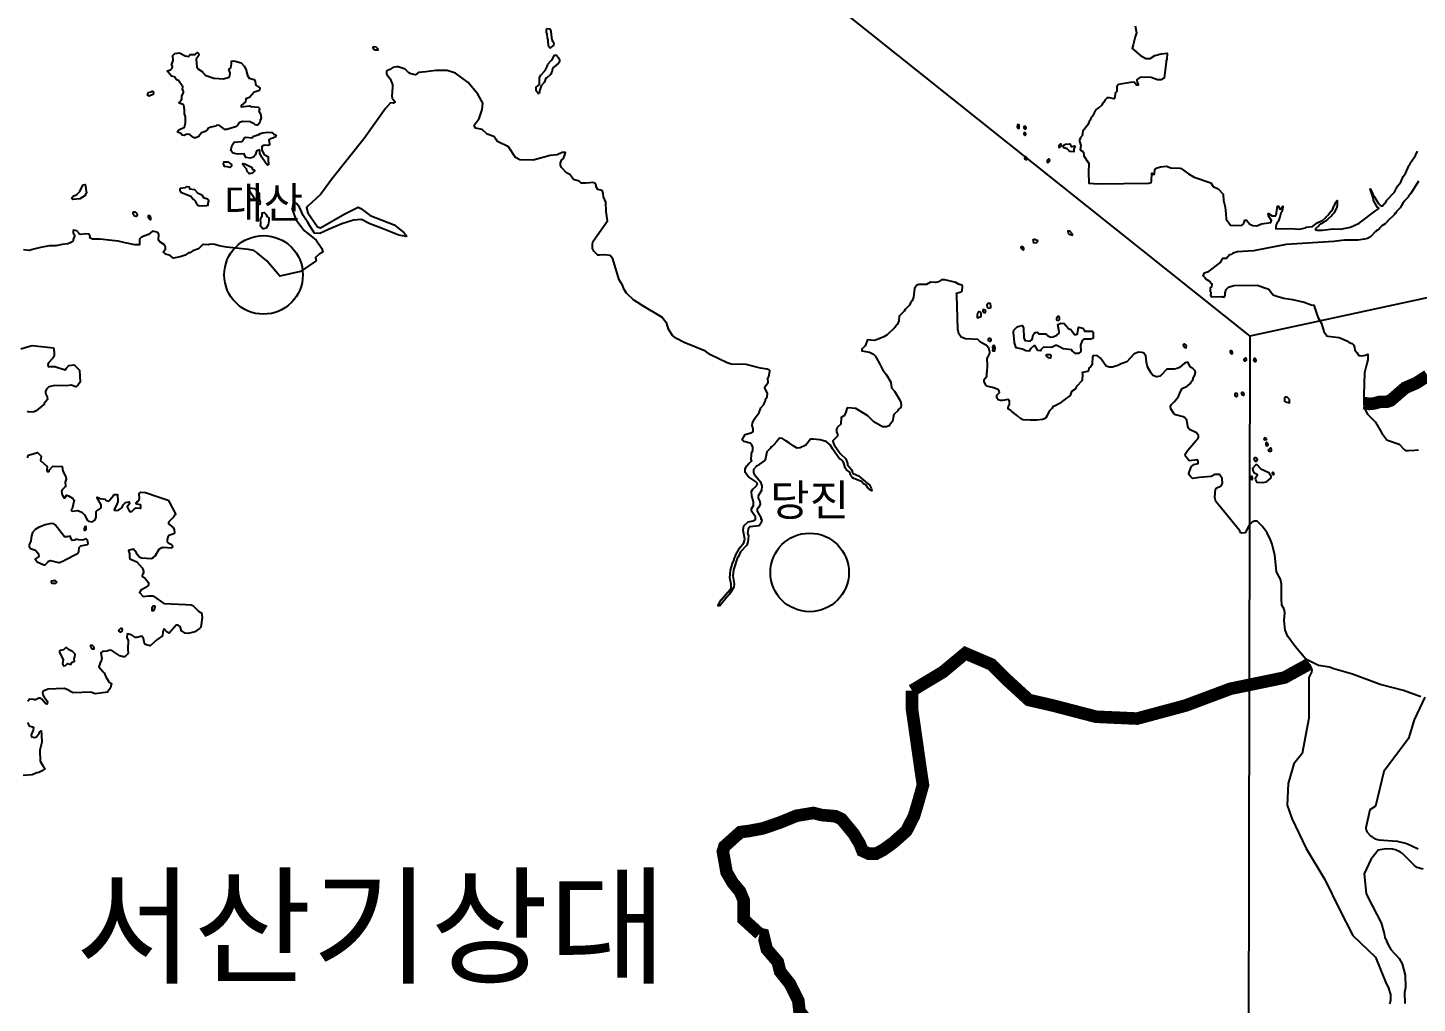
# Model space of a CAD drawing. Header units: millimetres. Extents: x -19392 to 580976, y -49129 to 736091.
# Drawn here: x 143650 to 187837, y 365813 to 396857 of the extents above; entities that cross this region are included whole.
import ezdxf
from ezdxf.enums import TextEntityAlignment as Align

# ---------------------------------------------------------------- set-up
doc = ezdxf.new("R2010")
doc.units = ezdxf.units.MM
for name, color, linetype in [('2121', 7, 'Continuous'), ('2122', 7, 'Continuous'), ('2411', 7, 'Continuous'), ('AWS', 4, 'Continuous'), ('AWS명', 2, 'Continuous'), ('MAIN-RIVER', 5, 'Continuous'), ('관측소명', 3, 'Continuous'), ('티센', 6, 'Continuous')]:
    doc.layers.add(name, color=color, linetype=linetype)
doc.styles.get("Standard").update_dxf_attribs({"font": ''})
doc.styles.get('Standard').set_extended_font_data('Gulim')

msp = doc.modelspace()

# ---------------------------------------------------------------- linework, layer by layer
at = {"layer": '2121', "color": 7}
for points in [[(178871, 396918), (178905, 396698), (178871, 396565), (178807, 396310), (178772, 396194), (179038, 395974), (179206, 395876), (179345, 395876), (179496, 395974), (179698, 396026), (179884, 396048), (179879, 395858), (179852, 395807), (179858, 395770), (179794, 395252), (179693, 395198), (179580, 395200), (179375, 395275), (179076, 395283), (178989, 395259), (178925, 395198), (178926, 395123), (178958, 395053), (178959, 395025), (178910, 395026), (178897, 395036), (178830, 395124), (178717, 395120), (178341, 395051), (178284, 394990), (178288, 394858), (178282, 394827), (178230, 394766), (178216, 394647), (178222, 394622), (178197, 394598), (178047, 394623), (177973, 394626), (177902, 394551), (177876, 394501), (177844, 394470), (177844, 394470), (177812, 394397), (177700, 394301), (177675, 394296), (177610, 394238), (177506, 394040), (177469, 394003), (177435, 393916), (177405, 393875), (177358, 393768), (177199, 393570), (177184, 393421), (177127, 393366), (177127, 393347), (177094, 393291), (177094, 393253), (177142, 393112), (177121, 392977), (177208, 392918), (177224, 392893), (177236, 392783), (177371, 392565), (177402, 392552), (177389, 392549), (177384, 392250), (177397, 391906), (177694, 391894), (179302, 391909), (179372, 391930), (179391, 391973), (179398, 392229), (179438, 392198), (179438, 392198), (179469, 392191), (179482, 392203), (179491, 392347), (179566, 392395), (179674, 392431), (179860, 392447), (180004, 392394), (180284, 392393), (180325, 392383), (180562, 392211), (180742, 392102), (181270, 391918), (181349, 391804), (181510, 391733), (181670, 391556), (181670, 391556), (181678, 391361), (181730, 391147), (181753, 390932), (181765, 390765), (181898, 390575), (182248, 390563), (182285, 390584), (182317, 390617), (182332, 390660), (182356, 390733), (182407, 390732), (182517, 390611), (182610, 390560), (182735, 390558), (182886, 390618), (183186, 390662), (183200, 390728), (183102, 390871), (183097, 390921), (183111, 390945), (183225, 390876), (183333, 390867), (183346, 390898), (183395, 391178), (183426, 391174), (183462, 391093), (183487, 391089), (183567, 391175), (183550, 391067), (183502, 390952), (183472, 390829), (183419, 390696), (183385, 390659), (183349, 390583), (183339, 390518), (183339, 390518), (183338, 390463), (183808, 390472), (184095, 390448), (184289, 390492), (184309, 390507), (184508, 390529), (184654, 390651), (184830, 390730), (184934, 390814), (184934, 390827), (185026, 390915), (185027, 390939), (185154, 391088), (185189, 391180), (185208, 391199), (185251, 391303), (185295, 391356), (185294, 391221), (185276, 391151), (185197, 390962), (185119, 390888), (185112, 390869), (184987, 390758), (184779, 390615), (184766, 390615), (184711, 390561), (184711, 390549), (184607, 390453), (184607, 390428), (184644, 390417), (184825, 390411), (184825, 390411), (185163, 390456), (185401, 390452), (185714, 390516), (185991, 390636), (186509, 391034), (186610, 391098), (186611, 391111), (186577, 391142), (186446, 391360), (186433, 391441), (186339, 391727), (186418, 391595), (186422, 391566), (186485, 391469), (186496, 391436), (186607, 391264), (186656, 391213), (186723, 391174), (186864, 391334), (186865, 391360), (187113, 391624), (187215, 391816), (187311, 391946), (187395, 392126), (187466, 392216), (187575, 392460), (187576, 392485), (187608, 392528), (187621, 392565), (187647, 392592), (187781, 392794), (187781, 392794), (187845, 392931)], [(187954, 375567), (187404, 375762), (186659, 375957), (185782, 376288), (185183, 376458), (185052, 376512), (184701, 376561), (184297, 376765), (183956, 377164), (183722, 377481), (183635, 377685), (183601, 377992), (183625, 378236), (183605, 378353), (183532, 378484), (183523, 378674), (183518, 378918), (183526, 379154), (183491, 379313), (183379, 379495), (183364, 379556), (183305, 380070), (183223, 380425), (183169, 380561), (183060, 380781), (182901, 380991), (182750, 381159), (182654, 381156), (182592, 381125), (182492, 381025), (182379, 380800), (182361, 380781), (182260, 380775), (182209, 380796), (182209, 380796), (182209, 380796), (182192, 380850), (181435, 381781), (181398, 381906), (181426, 382170), (181448, 382208), (181604, 382280), (181642, 382356), (181630, 382512), (181548, 382637), (181398, 382637), (181279, 382571), (180910, 382544), (180761, 382524), (180693, 382512), (180640, 382570), (180576, 382645), (180576, 382645), (180575, 382671), (180648, 382880), (180736, 382953), (180873, 382986), (180873, 383055), (180849, 383105), (180580, 383073), (180467, 383224), (180461, 383282), (180539, 383412), (180792, 383711), (180861, 383780), (180881, 383828), (180885, 383880), (180817, 383967), (180598, 384073), (180561, 384114), (180539, 384164), (180511, 384364), (180441, 384454), (180398, 384476), (180148, 384542), (180092, 384585), (179998, 384725), (179987, 384801), (180011, 384854), (180118, 384966), (180245, 385127), (180313, 385283), (180361, 385373), (180522, 385447), (180635, 385548), (180642, 385582), (180684, 385616), (180704, 385652), (180722, 385722), (180767, 385798), (180782, 385902), (180779, 385935), (180703, 386016), (180623, 386057), (180541, 386210), (180441, 386185), (180277, 386046), (180204, 386016), (180110, 385991), (179898, 385991), (179860, 385978), (179704, 385810), (179667, 385772), (179548, 385753), (179429, 385791), (179372, 385866), (179262, 386066), (179223, 386216), (179204, 386415), (179135, 386509), (179083, 386522), (178973, 386528), (178867, 386490), (178867, 386490), (178829, 386465), (178598, 386222), (178417, 386161), (178313, 386109), (178143, 386053), (178036, 386053), (177942, 386084), (177767, 386337), (177717, 386378), (177705, 386390), (177668, 386415), (177529, 386431), (177515, 386376), (177499, 386159), (177479, 386110), (177458, 386080), (177392, 386028), (177386, 385947), (177361, 385922), (177180, 385891), (177187, 385840), (177180, 385634), (177003, 385441), (177003, 385441), (176954, 385356), (176846, 385279), (176802, 385159), (176598, 385006), (176466, 384898), (176328, 384828), (176261, 384802), (176231, 384747), (176137, 384659), (176061, 384500), (176025, 384447), (176000, 384422), (175921, 384391), (175921, 384391), (175742, 384372), (175527, 384372), (175298, 384379), (175220, 384419), (175123, 384510), (174949, 384641), (174949, 384641), (174909, 384672), (174909, 384672), (174841, 384723), (174831, 384746), (174837, 384821), (174875, 384871), (174875, 384977), (174825, 385031), (174651, 384990), (174581, 384990), (174507, 385021), (174463, 385077), (174463, 385165), (174550, 385253), (174544, 385293), (174500, 385340), (174369, 385396), (174150, 385452), (174150, 385452), (174119, 385487), (174063, 385596), (174063, 385659), (174150, 385770), (174150, 385871), (174163, 385895), (174176, 386108), (174156, 386352), (174203, 386419), (174244, 386502), (174250, 386532), (174212, 386664), (174141, 386747), (173949, 386851), (173862, 386939), (173469, 386952), (173337, 387014), (173256, 387114), (173230, 387262), (173194, 388357), (173181, 388410), (173331, 388457), (173369, 388488), (173381, 388638), (173351, 388668), (173249, 388694), (173169, 388748), (172819, 388831), (172706, 388831), (172617, 388775), (172525, 388751), (172525, 388751), (172363, 388756), (172226, 388690), (172188, 388681), (171988, 388681), (171919, 388660), (171850, 388563), (171819, 388288), (171775, 388169), (171727, 388108), (171688, 388026), (171551, 387888), (171526, 387837), (171363, 387681), (171346, 387530), (171314, 387426), (171233, 387344), (171226, 387313), (170976, 387088), (170869, 387025), (170639, 386926), (170570, 386907), (170352, 386923), (170283, 386732), (170177, 386626), (170170, 386594), (170177, 386575), (170415, 386532), (170545, 386469), (170598, 386413), (170741, 386176), (170831, 385977), (170912, 385869), (170960, 385811), (170960, 385811), (171095, 385577), (171114, 385395), (171214, 385289), (171377, 385030), (171414, 384926), (171426, 384861), (171414, 384777), (171333, 384708), (171327, 384677), (171195, 384552), (171146, 384326), (171077, 384238), (171058, 384218), (171046, 384191), (171014, 384176), (170954, 384152), (170835, 384159), (170555, 384318), (170363, 384504), (169984, 384743), (169738, 384763), (169698, 384743), (169665, 384624), (169615, 384504), (169521, 384458), (169509, 384239), (169397, 384151), (169372, 384078), (169365, 383996), (169403, 383926), (169397, 383857), (169253, 383714), (169263, 383655), (169290, 383589), (169484, 383311), (169665, 383133), (169716, 382995), (169722, 382952), (169773, 382879), (169846, 382802), (169878, 382702), (169900, 382672), (170072, 382602), (170343, 382359), (170415, 382312), (170469, 382204), (170489, 382116), (170489, 382116), (170446, 382139), (170369, 382216), (170309, 382302), (170227, 382346), (170165, 382415), (169916, 382508), (169872, 382540), (169815, 382615), (169797, 382718), (169691, 382792), (169647, 382855), (169604, 382999), (169578, 383049), (169535, 383099), (169465, 383139), (169238, 383455), (169238, 383455), (169167, 383588), (169040, 383687), (168841, 383746), (168622, 383763), (168622, 383763), (168547, 383761), (168437, 383630), (168391, 383577), (168216, 383489), (168122, 383482), (168012, 383539), (167871, 383633), (167758, 383714), (167652, 383786), (167559, 383800), (167458, 383674), (167376, 383581), (167376, 383581), (167354, 383560), (167341, 383548), (167317, 383524), (167285, 383514), (167273, 383476), (167154, 383358), (167104, 383101), (166847, 382918), (166822, 382910), (166729, 382802), (166729, 382701), (166754, 382654), (166948, 382402), (166998, 382277), (166979, 382126), (166879, 381964), (166879, 381889), (166929, 381783), (166942, 381690), (166892, 381589), (166842, 381540), (166842, 381476), (166973, 381255), (166967, 381223), (166996, 381194), (166973, 381102), (166954, 381065), (166917, 381027), (166889, 381010), (166624, 380970), (166598, 380962), (166555, 380903), (166542, 380777), (166567, 380683), (166553, 380480), (166540, 380468), (166517, 380396), (166312, 380180), (166243, 380014), (166218, 379996), (166093, 379603), (166068, 379415), (166118, 379159), (166106, 379059), (165962, 378828), (165830, 378671), (165790, 378618), (165656, 378465), (165609, 378465), (165609, 378465), (165609, 378465), (165608, 378485), (165701, 378655), (165701, 378655), (165974, 378965), (166018, 379037), (166024, 379149), (165981, 379346), (165999, 379590), (166060, 379804), (166102, 379907), (166121, 379980), (166155, 380046), (166155, 380065), (166286, 380296), (166418, 380465), (166440, 380535), (166455, 380586), (166405, 380864), (166417, 381002), (166555, 381130), (166723, 381167), (166792, 381209), (166798, 381230), (166792, 381290), (166667, 381470), (166667, 381551), (166729, 381652), (166729, 381777), (166679, 381945), (166667, 382095), (166673, 382120), (166710, 382173), (166830, 382280), (166854, 382342), (166854, 382342), (166846, 382365), (166794, 382415), (166567, 382570), (166467, 382701), (166467, 382807), (166504, 382901), (166585, 382995), (166673, 383073), (166660, 383089), (166666, 383307), (166704, 383401), (166704, 383514), (166685, 383564), (166627, 383638), (166422, 383694), (166366, 383738), (166460, 383916), (166648, 383963), (166717, 384013), (166723, 384091), (166685, 384201), (166695, 384286), (166766, 384397), (166766, 384416), (166910, 384613), (166967, 384757), (167053, 384869), (167116, 384994), (167116, 385032), (167166, 385107), (167179, 385219), (167179, 385219), (167085, 385400), (167086, 385428), (167191, 385569), (167185, 385700), (167222, 385762), (167253, 385925), (167215, 385975), (167168, 385991), (166953, 386025), (166492, 386143), (166022, 386155), (165897, 386193), (165367, 386443), (165198, 386562), (164522, 386842), (164285, 386967), (164154, 387059), (164023, 387268), (163973, 387442), (163816, 387643), (163161, 388039), (163142, 388051), (162942, 388172), (162898, 388204), (162723, 388382), (162691, 388413), (162617, 388523), (162565, 388664), (162455, 388835), (162273, 389426), (162255, 389500), (162176, 389608), (161991, 389633), (161827, 389615), (161783, 389624), (161649, 389745), (161605, 389834), (161614, 389981), (161630, 390067), (162090, 390709), (162048, 391010), (162034, 391304), (161956, 391479), (161948, 391585), (161932, 391654), (161914, 391674), (161778, 391713), (161730, 391795), (161730, 391842), (161718, 391867), (161681, 391912), (161651, 391931), (161393, 391907), (161269, 391909), (161250, 391915), (161183, 391979), (161183, 391979), (161002, 392023), (160968, 392070), (160956, 392107), (160892, 392190), (160787, 392241), (160628, 392406), (160591, 392476), (160591, 392557), (160609, 392607), (160619, 392638), (160682, 392699), (160734, 392815), (160747, 392892), (160641, 392887), (160490, 392815), (160264, 392787), (159763, 392651), (159713, 392646), (159295, 392659), (159164, 392723), (158939, 393064), (158590, 393234), (158545, 393311), (158533, 393311), (158500, 393378), (158476, 393397), (158259, 393475), (158105, 393621), (157892, 393666), (157849, 393762), (158009, 393971), (158096, 394255), (158125, 394452), (157962, 394747), (157650, 395112), (157250, 395413), (156984, 395494), (156625, 395494), (156307, 395459), (156075, 395430), (155977, 395361), (155835, 395394), (155835, 395394), (155766, 395427), (155656, 395541), (155426, 395613), (155376, 395614), (155257, 395594), (155168, 395524), (155073, 395491), (155061, 395476), (155060, 395394), (155065, 395370), (155176, 395233), (155244, 395051), (155253, 394967), (155230, 394679), (155234, 394617), (155269, 394570), (155269, 394570), (155334, 394504), (155282, 394452), (155184, 394469), (155022, 394290), (154345, 393329), (153314, 392026), (153054, 391679), (152955, 391546), (152556, 391181), (152510, 391129), (152556, 390967), (152869, 390521), (152955, 390487), (153731, 390932), (154159, 391147), (154240, 391100), (154541, 390886), (155300, 390585), (155612, 390336), (155699, 390238), (155682, 390209), (155450, 390255), (154871, 390487), (154524, 390620), (154258, 390753), (154009, 390736), (153633, 390620), (153216, 390440), (152938, 390307), (152770, 390325), (152654, 390504), (152556, 390655), (152405, 390886), (152290, 391147), (152191, 391262), (152093, 391280), (152058, 391083), (152174, 390753), (152440, 390406), (152822, 390093), (153002, 389827), (153036, 389711), (152921, 389647), (152805, 389543), (152819, 389439), (152322, 389099), (151664, 388954), (151256, 389441), (150963, 389674), (150943, 389681), (150900, 389726), (150834, 389764), (150672, 389805), (149974, 389873), (149736, 389916), (149599, 389956), (149488, 389968), (149414, 389960), (149414, 389960), (149382, 389947), (149239, 389962), (149220, 389956), (149080, 389822), (148898, 389762), (148803, 389697), (148766, 389689), (148651, 389624), (148495, 389562), (148282, 389527), (148250, 389550), (148177, 389605), (148035, 389654), (147972, 389705), (147966, 389739), (148025, 389807), (148032, 389888), (147995, 389951), (147847, 390048), (147810, 390092), (147804, 390111), (147815, 390273), (147795, 390330), (147769, 390349), (147621, 390382), (147488, 390279), (147336, 390223), (147252, 390180), (147205, 390126), (147205, 389952), (147121, 389947), (147051, 389947), (146751, 390012), (146527, 390065), (146233, 390094), (145957, 390130), (145710, 390130), (145619, 390174), (145619, 390174), (145632, 390220), (145602, 390290), (145484, 390298), (145346, 390275), (145290, 390292), (145290, 390304), (145209, 390390), (145119, 390412), (145098, 390403), (145097, 390329), (145133, 390266), (145139, 390222), (145094, 390117), (145096, 390073), (145022, 390024), (144928, 389977), (144745, 389959), (144546, 389918), (144334, 389918), (144057, 389865), (143846, 389812), (143693, 389765), (143516, 389788)], [(187874, 391975), (187637, 391585), (187557, 391493), (187557, 391481), (187432, 391351), (187432, 391338), (187380, 391277), (187291, 391128), (187291, 391128), (187178, 391009), (187146, 390949), (187133, 390949), (187113, 390931), (187113, 390918), (186881, 390694), (186881, 390682), (186815, 390617), (186708, 390553), (186632, 390482), (186625, 390463), (186574, 390415), (186554, 390409), (186536, 390378), (186515, 390368), (186346, 390206), (186252, 390154), (186164, 390128), (185951, 390094), (185520, 390101), (185181, 390050), (183669, 389955), (182635, 389754), (182122, 389724), (182047, 389707), (181958, 389669), (181930, 389646), (181864, 389626), (181769, 389517), (181646, 389510), (181625, 389492), (181625, 389492), (181580, 389400), (181169, 389081), (181062, 389046), (181019, 388975), (181082, 388907), (181128, 388853), (181234, 388796), (181294, 388723), (181303, 388684), (181290, 388615), (181253, 388578), (181253, 388459), (181278, 388425), (181266, 388347), (181290, 388294), (181608, 388307), (181644, 388292), (181703, 388290), (181734, 388344), (181728, 388422), (181759, 388522), (181834, 388597), (182009, 388659), (182746, 388660), (183083, 388547), (183133, 388516), (183258, 388359), (183371, 388316), (183596, 388253), (183868, 388210), (184243, 388127), (184467, 388034), (184545, 388026), (184545, 388026), (184676, 387642), (184789, 387441), (184864, 387192), (184958, 387054), (184989, 387042), (185358, 386999), (185433, 386973), (185595, 386898), (185670, 386836), (185764, 386811), (185820, 386755), (185841, 386680), (185855, 386598), (185924, 386510), (185982, 386432), (186079, 386417), (186187, 386442), (186269, 386466), (186269, 386393), (186269, 386291), (186221, 386135), (186162, 385877), (186148, 385521), (186138, 385171), (186138, 384908), (186146, 384762), (186146, 384762), (186258, 384562), (186508, 384300), (186708, 383950), (186870, 383744), (186920, 383719), (187264, 383606), (187426, 383431), (187464, 383407), (187558, 383400), (187757, 383419), (187874, 383423)], [(143432, 386637), (143674, 386716), (143788, 386743), (143788, 386743), (144469, 386669), (144482, 386631), (144494, 386487), (144488, 386406), (144451, 386341), (144313, 386194), (144288, 386143), (144300, 386081), (144513, 386081), (144837, 385972), (144856, 385981), (144870, 386010), (144957, 386106), (145125, 386131), (145300, 385957), (145313, 385582), (145306, 385563), (145256, 385488), (145175, 385429), (145025, 385482), (144875, 385463), (144495, 385475), (144319, 385434), (144245, 385357), (144213, 385281), (144213, 385213), (144264, 385113), (144276, 385031), (144170, 384900), (144170, 384875), (144170, 384875), (143913, 384663), (143857, 384632), (143850, 384632), (143850, 384632), (143698, 384622), (143626, 384645)], [(143637, 383165), (143670, 383257), (143963, 383345), (144076, 383220), (144068, 383143), (144052, 383095), (144076, 383061), (144258, 382901), (144264, 382883), (144252, 382783), (144267, 382739), (144307, 382739), (144326, 382751), (144326, 382777), (144451, 382901), (144745, 382895), (144770, 382745), (144863, 382564), (144863, 382564), (144876, 382489), (144839, 382396), (144845, 382283), (144839, 382246), (144745, 382152), (144727, 382108), (144739, 381990), (144802, 381902), (144827, 381896), (144886, 381977), (144948, 381959), (145076, 381883), (145126, 381818), (145058, 381552), (145033, 381515), (145064, 381470), (145238, 381490), (145364, 381446), (145452, 381358), (145553, 381172), (145582, 381152), (145713, 381134), (145789, 381196), (145826, 381284), (145826, 381458), (145845, 381480), (145969, 381565), (145988, 381607), (145982, 381671), (145852, 381893), (145858, 381921), (145858, 381921), (145933, 381886), (145945, 381871), (146107, 381859), (146138, 381812), (146226, 381796), (146257, 381821), (146257, 381821), (146257, 381833), (146374, 381974), (146382, 381996), (146401, 382005), (146506, 382005), (146513, 381777), (146483, 381682), (146409, 381548), (146401, 381515), (146414, 381499), (146538, 381503), (146651, 381590), (146682, 381671), (146757, 381746), (146876, 381766), (146888, 381708), (146813, 381609), (146889, 381461), (146963, 381465), (147032, 381540), (147101, 381578), (147224, 381565), (147244, 381571), (147250, 381659), (147238, 381672), (147123, 381693), (147094, 381708), (147094, 381721), (147108, 381750), (147132, 381777), (147132, 381777), (147148, 381780), (147193, 381844), (147201, 381865), (147188, 382033), (147250, 382077), (147394, 382072), (147796, 381933), (147796, 381933), (147796, 381933), (148112, 381822), (148161, 381746), (148343, 381393), (148338, 381356), (148291, 381306), (148291, 381294), (148133, 381136), (148125, 381116), (148125, 381071), (148275, 380953), (148306, 380903), (148313, 380772), (148294, 380753), (148138, 380700), (148113, 380672), (148088, 380566), (148088, 380498), (148113, 380460), (148219, 380410), (148250, 380372), (148250, 380323), (148219, 380300), (147957, 380319), (147932, 380307), (147913, 380307), (147813, 380257), (147703, 380056), (147632, 379994), (147632, 379981), (147582, 379954), (147265, 379982), (147220, 379997), (147189, 380019), (147128, 380095), (147103, 380151), (147013, 380259), (146851, 380216), (146883, 380116), (146881, 379998), (146895, 379959), (146895, 379959), (147114, 379859), (147291, 379670), (147314, 379625), (147332, 379554), (147332, 379510), (147295, 379460), (147288, 379410), (147313, 379382), (147388, 379335), (147488, 379198), (147488, 379123), (147401, 379041), (147245, 378960), (147202, 378885), (147324, 378761), (147489, 378777), (147616, 378781), (147645, 378772), (147982, 378535), (148674, 378501), (148851, 378489), (148895, 378473), (149075, 378292), (149176, 378242), (149201, 378092), (149151, 377786), (149107, 377743), (148963, 377636), (148751, 377579), (148657, 377586), (148657, 377586), (148557, 377652), (148544, 377652), (148507, 377773), (148488, 377805), (148438, 377842), (148370, 377842), (148370, 377842), (148145, 377586), (148082, 377617), (148002, 377717), (147976, 377714), (147945, 377636), (147939, 377504), (147757, 377380), (147540, 377191), (147383, 377227), (147366, 377258), (147333, 377423), (147277, 377498), (147114, 377448), (147076, 377448), (146946, 377542), (146826, 377573), (146808, 377555), (146802, 377454), (146839, 377360), (146833, 377067), (146839, 376967), (146827, 376929), (146733, 376842), (146684, 376839), (146581, 376865), (146327, 377035), (146283, 377051), (146224, 377042), (146174, 377018), (146027, 377007), (145977, 376960), (145977, 376960), (146003, 376785), (145972, 376683), (145947, 376646), (145915, 376524), (146052, 376357), (146084, 376333), (146133, 376199), (146217, 376061), (146240, 376030), (146315, 375992), (146277, 375855), (146184, 375711), (145790, 375655), (145652, 375717), (145096, 375692), (145011, 375737), (144959, 375780), (144803, 375830), (144303, 375805), (144160, 375760), (144116, 375698), (144127, 375639), (144160, 375560), (144172, 375560), (144271, 375426), (144278, 375398), (144260, 375336), (144209, 375348), (144092, 375489), (144053, 375523), (144035, 375526), (144035, 375526), (144003, 375523), (143891, 375467), (143859, 375467), (143841, 375480), (143710, 375486), (143648, 375414)], [(143641, 374748), (143691, 374642), (143829, 374599), (143822, 374505), (143754, 374355), (143766, 374289), (143867, 374274), (143923, 374293), (144010, 374408), (144010, 374430), (144079, 374486), (144085, 374349), (144094, 374125), (144031, 373872), (144046, 373521), (144138, 373361), (144198, 373274), (144173, 373262), (144084, 373198), (144003, 373160), (143936, 373149), (143785, 373080), (143504, 373061)]]:
    msp.add_lwpolyline(points, dxfattribs=at)
at = {"layer": '2122', "color": 7}
for points in [[(160199, 396477), (160181, 396536), (160167, 396661), (160149, 396711), (160142, 396793), (160156, 396836), (160254, 396822), (160288, 396747), (160296, 396635), (160319, 396472), (160348, 396422), (160375, 396380), (160373, 396291), (160277, 396229), (160263, 396210), (160221, 396249), (160214, 396298), (160197, 396416), (160199, 396477), (160199, 396477)], [(148480, 396059), (148660, 395959), (148760, 395946), (148816, 396007), (148973, 396004), (149043, 396066), (149086, 396022), (149082, 395959), (149002, 395861), (149023, 395604), (149078, 395534), (149201, 395464), (149207, 395445), (149267, 395379), (149266, 395366), (149296, 395347), (149567, 395257), (149872, 395234), (150054, 395281), (150080, 395330), (150088, 395418), (150040, 395525), (150109, 395580), (150134, 395705), (150133, 395796), (150180, 395805), (150244, 395794), (150437, 395737), (150529, 395635), (150583, 395536), (150642, 395334), (150642, 395334), (150691, 395252), (150847, 395206), (150883, 395152), (150888, 395059), (150906, 395030), (151030, 394947), (151016, 394866), (150994, 394851), (150852, 394810), (150700, 394640), (150587, 394592), (150579, 394499), (150433, 394382), (150433, 394339), (150702, 394368), (150733, 394346), (150983, 394326), (151014, 394310), (151017, 394271), (150993, 394198), (151054, 394115), (151071, 393997), (151051, 393922), (151038, 393923), (151025, 393838), (150980, 393767), (150931, 393759), (150884, 393764), (150836, 393813), (150755, 393843), (150737, 393859), (150737, 393859), (150482, 393875), (150381, 393839), (150323, 393747), (150286, 393718), (149984, 393621), (149915, 393622), (149749, 393743), (149667, 393757), (149629, 393721), (149473, 393698), (149373, 393650), (149361, 393622), (149295, 393551), (149176, 393518), (149093, 393404), (149092, 393392), (148999, 393355), (148943, 393356), (148877, 393395), (148813, 393449), (148745, 393466), (148688, 393460), (148619, 393427), (148563, 393437), (148515, 393495), (148427, 393533), (148409, 393559), (148459, 393611), (148629, 393692), (148649, 393740), (148665, 393835), (148665, 393835), (148667, 394023), (148630, 394117), (148638, 394242), (148610, 394398), (148595, 394412), (148461, 394458), (148474, 394494), (148531, 394544), (148551, 394593), (148546, 394681), (148598, 394798), (148598, 394836), (148574, 394893), (148582, 394980), (148441, 395182), (148380, 395202), (148311, 395290), (148219, 395317), (148120, 395444), (148090, 395469), (148090, 395482), (148190, 395517), (148247, 395573), (148254, 395623), (148221, 395698), (148235, 395700), (148276, 395810), (148266, 395972), (148331, 396037), (148480, 396059), (148480, 396059)], [(154710, 396155), (154791, 396151), (154791, 396177), (154730, 396243), (154630, 396248), (154623, 396219), (154648, 396176), (154710, 396155), (154710, 396155)], [(147555, 394702), (147514, 394685), (147465, 394702), (147459, 394711), (147480, 394792), (147571, 394823), (147593, 394840), (147630, 394842), (147649, 394807), (147635, 394733), (147555, 394702), (147555, 394702)], [(175159, 393774), (175125, 393763), (175117, 393709), (175127, 393671), (175146, 393651), (175174, 393663), (175175, 393742), (175159, 393775), (175159, 393775)], [(175387, 393711), (175351, 393719), (175329, 393704), (175329, 393658), (175352, 393640), (175394, 393641), (175400, 393675), (175388, 393710), (175388, 393710)], [(150824, 392742), (150795, 392723), (150720, 392710), (150581, 392724), (150527, 392844), (150322, 392835), (150190, 392868), (150159, 392887), (150111, 392950), (150145, 393118), (150215, 393211), (150458, 393233), (150516, 393307), (150536, 393349), (150577, 393377), (150792, 393352), (150806, 393401), (151002, 393458), (151048, 393493), (151113, 393515), (151283, 393535), (151407, 393526), (151476, 393469), (151549, 393440), (151534, 393418), (151534, 393399), (151511, 393372), (151442, 393340), (151360, 393323), (151321, 393287), (151337, 393154), (151337, 393154), (151325, 393118), (151288, 393109), (151188, 393121), (151144, 393115), (151093, 393078), (151098, 392966), (151171, 392827), (151283, 392760), (151294, 392738), (151295, 392607), (151308, 392556), (151303, 392507), (151290, 392494), (151271, 392488), (151271, 392501), (151223, 392548), (151082, 392747), (151028, 392867), (151029, 392942), (151017, 392974), (150942, 392943), (150925, 392925), (150886, 392800), (150824, 392742), (150824, 392742)], [(175385, 393503), (175364, 393519), (175339, 393509), (175331, 393482), (175341, 393446), (175364, 393428), (175384, 393436), (175391, 393477), (175385, 393504), (175385, 393504)], [(176528, 393139), (176515, 393151), (176483, 393150), (176443, 393114), (176442, 393061), (176464, 393049), (176493, 393069), (176527, 393100), (176529, 393139), (176529, 393139)], [(176759, 392956), (176703, 393003), (176603, 393040), (176592, 393068), (176592, 393105), (176611, 393127), (176649, 393154), (176793, 393164), (176832, 393079), (176860, 393076), (176941, 393103), (176947, 393075), (176940, 393025), (176920, 392993), (176914, 392956), (176920, 392906), (176801, 392920), (176759, 392956), (176759, 392956)], [(149995, 392426), (149909, 392439), (149872, 392529), (149880, 392586), (150017, 392590), (150128, 392500), (150128, 392457), (150084, 392414), (149995, 392426), (149995, 392426)], [(150667, 392236), (150631, 392286), (150607, 392368), (150496, 392488), (150491, 392532), (150579, 392512), (150747, 392434), (150776, 392409), (150794, 392348), (150844, 392333), (150857, 392320), (150856, 392295), (150795, 392225), (150686, 392210), (150667, 392236), (150667, 392236)], [(175416, 392740), (175397, 392751), (175368, 392744), (175349, 392705), (175366, 392677), (175387, 392656), (175408, 392662), (175419, 392695), (175417, 392740), (175417, 392740)], [(176148, 392668), (176123, 392682), (176107, 392679), (176085, 392657), (176069, 392626), (176066, 392578), (176077, 392568), (176112, 392582), (176147, 392614), (176158, 392649), (176148, 392667), (176148, 392667)], [(145501, 391594), (145471, 391521), (145301, 391410), (145082, 391392), (145052, 391426), (145071, 391464), (145109, 391504), (145148, 391516), (145205, 391552), (145305, 391641), (145396, 391845), (145415, 391861), (145471, 391870), (145515, 391596), (145501, 391594), (145501, 391594)], [(148939, 391382), (148905, 391396), (148831, 391491), (148534, 391608), (148497, 391678), (148498, 391740), (148511, 391752), (148668, 391769), (148699, 391805), (148780, 391797), (148798, 391732), (148954, 391707), (149046, 391605), (149189, 391541), (149237, 391459), (149370, 391414), (149392, 391388), (149398, 391337), (149377, 391274), (149371, 391200), (149320, 391186), (149195, 391179), (149083, 391187), (149058, 391200), (149003, 391270), (148998, 391329), (148939, 391382), (148939, 391382)], [(151010, 391499), (151004, 391406), (151039, 391293), (151026, 391237), (150983, 391243), (150726, 391629), (150715, 391686), (150722, 391760), (150859, 391739), (150943, 391656), (150950, 391637), (151007, 391593), (151010, 391499), (151010, 391499)], [(147125, 390922), (147129, 390887), (147091, 390850), (147047, 390857), (146998, 390927), (147006, 390983), (147019, 390995), (147055, 390994), (147106, 390952), (147125, 390922), (147125, 390922)], [(147562, 390819), (147547, 390856), (147491, 390881), (147478, 390869), (147478, 390826), (147545, 390752), (147564, 390755), (147562, 390819), (147562, 390819)], [(151320, 390713), (151291, 390589), (151227, 390477), (151157, 390454), (151126, 390460), (151053, 390543), (151067, 390637), (151056, 390768), (151107, 390866), (151109, 390967), (151166, 390982), (151227, 390909), (151251, 390852), (151320, 390813), (151320, 390713), (151320, 390713)], [(176877, 390254), (176869, 390286), (176792, 390384), (176729, 390385), (176734, 390323), (176765, 390285), (176877, 390254), (176877, 390254)], [(175291, 389883), (175247, 389884), (175228, 389870), (175230, 389852), (175272, 389809), (175302, 389784), (175318, 389787), (175325, 389798), (175327, 389832), (175291, 389883), (175291, 389883)], [(175625, 390116), (175661, 390130), (175750, 390102), (175763, 390089), (175755, 390033), (175730, 390008), (175643, 389997), (175625, 390116), (175625, 390116)], [(174280, 388010), (174268, 388076), (174218, 388088), (174187, 388077), (174150, 388026), (174156, 387970), (174187, 387936), (174206, 387932), (174263, 387939), (174275, 387951), (174280, 388010), (174280, 388010)], [(173959, 387726), (173956, 387657), (173888, 387630), (173857, 387630), (173850, 387726), (173869, 387804), (173900, 387822), (173943, 387819), (173962, 387782), (173959, 387726), (173959, 387726)], [(174113, 387864), (174067, 387885), (174046, 387887), (174020, 387860), (174025, 387834), (174057, 387794), (174102, 387786), (174113, 387850), (174112, 387864), (174112, 387864)], [(176461, 387608), (176461, 387646), (176430, 387676), (176405, 387670), (176361, 387608), (176361, 387558), (176380, 387546), (176430, 387539), (176461, 387571), (176461, 387608), (176461, 387608)], [(176273, 386717), (176205, 386684), (175955, 386696), (175862, 386609), (175856, 386577), (175769, 386583), (175687, 386736), (175649, 386733), (175537, 386636), (175493, 386564), (175393, 386571), (175280, 386630), (175081, 386671), (175031, 386826), (175020, 386977), (175004, 387040), (174999, 387183), (175012, 387233), (175118, 387336), (175183, 387362), (175275, 387377), (175311, 387308), (175324, 386989), (175337, 386958), (175369, 386905), (175530, 386886), (175587, 386933), (175624, 387089), (175662, 387127), (175662, 387152), (175693, 387164), (175693, 387164), (175761, 387165), (175799, 387114), (176012, 387120), (176093, 387052), (176180, 387014), (176260, 387021), (176380, 387071), (176436, 387127), (176449, 387183), (176411, 387414), (176498, 387452), (176611, 387446), (176742, 387283), (176817, 387252), (176936, 387090), (176988, 387091), (177030, 387115), (177054, 387265), (177073, 387327), (177199, 387296), (177252, 387232), (177261, 387196), (177499, 387199), (177536, 387165), (177529, 386984), (177517, 386971), (177448, 386946), (177230, 386946), (177180, 386902), (177130, 386759), (177136, 386559), (177136, 386559), (177067, 386490), (176968, 386490), (176867, 386577), (176855, 386603), (176580, 386639), (176464, 386707), (176374, 386746), (176330, 386746), (176273, 386717), (176273, 386717)], [(174287, 386951), (174240, 386967), (174210, 386966), (174197, 386941), (174197, 386901), (174229, 386878), (174268, 386879), (174283, 386904), (174287, 386951), (174287, 386951)], [(174412, 386658), (174391, 386733), (174359, 386749), (174325, 386690), (174344, 386617), (174331, 386586), (174350, 386570), (174394, 386564), (174412, 386658), (174412, 386658)], [(180497, 386740), (180478, 386771), (180449, 386791), (180414, 386788), (180396, 386768), (180401, 386733), (180445, 386678), (180490, 386673), (180497, 386740), (180497, 386740)], [(176091, 386360), (176037, 386415), (176062, 386462), (176168, 386458), (176180, 386415), (176174, 386346), (176110, 386350), (176091, 386360), (176091, 386360)], [(181959, 386538), (181934, 386574), (181913, 386580), (181891, 386564), (181884, 386537), (181917, 386492), (181941, 386480), (181960, 386509), (181959, 386538), (181959, 386538)], [(182411, 386311), (182385, 386339), (182366, 386344), (182336, 386317), (182323, 386285), (182346, 386257), (182374, 386253), (182404, 386279), (182411, 386311), (182411, 386311)], [(182720, 386296), (182684, 386328), (182651, 386328), (182631, 386284), (182636, 386254), (182660, 386234), (182689, 386236), (182719, 386265), (182720, 386296), (182720, 386296)], [(182121, 385186), (182100, 385222), (182060, 385229), (182034, 385209), (182039, 385139), (182066, 385117), (182105, 385122), (182120, 385148), (182121, 385186), (182121, 385186)], [(182334, 385216), (182315, 385240), (182297, 385246), (182258, 385245), (182243, 385223), (182261, 385187), (182297, 385161), (182318, 385168), (182336, 385203), (182334, 385216), (182334, 385216)], [(183772, 385028), (183697, 385105), (183633, 385099), (183615, 385077), (183618, 384975), (183647, 384955), (183734, 384927), (183772, 384924), (183772, 385028), (183772, 385028)], [(183048, 383780), (183024, 383798), (183004, 383804), (182982, 383800), (182960, 383779), (182968, 383752), (182995, 383738), (183036, 383750), (183049, 383765), (183047, 383780), (183047, 383780)], [(183097, 383617), (183069, 383652), (183051, 383658), (183036, 383653), (183020, 383627), (183022, 383590), (183032, 383567), (183059, 383550), (183078, 383558), (183096, 383597), (183097, 383617), (183097, 383617)], [(182747, 383149), (182718, 383171), (182658, 383172), (182645, 383148), (182667, 383090), (182687, 383069), (182723, 383067), (182747, 383089), (182758, 383121), (182747, 383149), (182747, 383149)], [(183198, 383442), (183178, 383476), (183160, 383481), (183093, 383419), (183105, 383394), (183134, 383378), (183169, 383377), (183198, 383394), (183198, 383442), (183198, 383442)], [(183140, 382673), (183185, 382606), (183178, 382537), (183022, 382400), (182928, 382375), (182760, 382381), (182744, 382390), (182704, 382468), (182697, 382512), (182697, 382537), (182754, 382634), (182666, 382687), (182616, 382762), (182610, 382837), (182703, 382943), (182710, 382962), (182735, 382962), (182860, 382817), (183122, 382700), (183140, 382673), (183140, 382673)], [(183285, 382680), (183253, 382708), (183237, 382707), (183221, 382697), (183232, 382658), (183249, 382635), (183276, 382639), (183282, 382658), (183285, 382680), (183285, 382680)], [(182603, 382563), (182589, 382576), (182568, 382577), (182540, 382568), (182527, 382533), (182525, 382507), (182547, 382486), (182574, 382480), (182594, 382486), (182603, 382534), (182603, 382563), (182603, 382563)], [(144627, 379840), (144652, 379840), (144765, 379877), (144836, 379924), (145227, 380127), (145270, 380184), (145283, 380315), (145339, 380374), (145551, 380415), (145570, 380434), (145551, 380546), (145508, 380597), (145401, 380553), (145276, 380559), (145176, 380577), (145139, 380550), (145065, 380540), (145039, 380574), (144995, 380677), (144902, 380652), (144821, 380659), (144519, 381037), (144477, 381071), (144402, 381077), (144201, 381040), (143996, 380948), (143890, 380890), (143805, 380790), (143765, 380689), (143752, 380527), (143690, 380403), (143690, 380403), (143690, 380347), (143733, 380290), (143896, 380234), (143990, 380114), (144002, 380027), (143884, 379940), (143953, 379865), (144158, 379767), (144202, 379765), (144296, 379856), (144308, 379880), (144377, 379903), (144627, 379840), (144627, 379840)], [(145514, 380969), (145492, 380982), (145463, 380979), (145446, 380907), (145444, 380869), (145483, 380864), (145508, 380893), (145512, 380968), (145512, 380968)], [(144484, 379168), (144421, 379175), (144409, 379209), (144409, 379253), (144468, 379267), (144521, 379265), (144559, 379225), (144559, 379200), (144531, 379176), (144484, 379168), (144484, 379168)], [(147685, 378381), (147657, 378317), (147645, 378304), (147607, 378304), (147601, 378423), (147638, 378460), (147677, 378457), (147701, 378420), (147685, 378381), (147685, 378381)], [(146664, 377710), (146640, 377743), (146619, 377743), (146599, 377737), (146540, 377680), (146545, 377658), (146579, 377638), (146614, 377626), (146646, 377639), (146666, 377688), (146664, 377711), (146664, 377711)], [(145145, 376826), (145153, 376923), (145077, 377010), (144940, 377072), (144890, 377123), (144846, 377123), (144790, 377060), (144683, 377041), (144659, 377004), (144659, 376973), (144778, 376754), (144753, 376611), (144790, 376554), (144852, 376560), (144909, 376620), (144928, 376623), (144934, 376614), (145021, 376598), (145065, 376667), (145140, 376704), (145128, 376786), (145145, 376826), (145145, 376826)], [(145755, 377151), (145703, 377210), (145646, 377198), (145640, 377161), (145677, 377101), (145752, 377079), (145761, 377118), (145755, 377151), (145755, 377151)]]:
    msp.add_lwpolyline(points, dxfattribs=at)
msp.add_lwpolyline([(159925, 395178), (159924, 395272), (159966, 395346), (160106, 395500), (160177, 395650), (160193, 395703), (160300, 395810), (160301, 395822), (160313, 395822), (160403, 395980), (160466, 395982), (160527, 395902), (160557, 395840), (160556, 395768), (160533, 395734), (160367, 395590), (160340, 395549), (160320, 395447), (160276, 395373), (160142, 395250), (160130, 395251), (160071, 395114), (159976, 395009), (159933, 394879), (159909, 394766), (159881, 394768), (159823, 394849), (159818, 394962), (159923, 395054), (159923, 395054)], close=True, dxfattribs=at)
at = {"layer": '2411', "const_width": 400}
for points in [[(186138, 384915), (186317, 384886), (186466, 384901), (186652, 384953), (186867, 384953), (186993, 384997), (187454, 385398), (187803, 385547), (188167, 385784)], [(166923, 368020), (166416, 368482), (166416, 369091), (166297, 369373), (166067, 369648), (165873, 369982), (165755, 370643), (165807, 370806), (166312, 371259), (166594, 371296), (167032, 371378), (167589, 371571), (168094, 371779), (168636, 371868), (168903, 371801), (169334, 371764), (169527, 371675), (169913, 371207), (170106, 370888), (170195, 370665), (170389, 370576), (170634, 370576), (170856, 370695), (171176, 370925), (171592, 371296), (171837, 371779), (171963, 372202), (172119, 372759), (172030, 373353), (171770, 375172), (171770, 375762)], [(166923, 368020), (167039, 367993), (167154, 367532), (167500, 367128), (167577, 366821), (167885, 366436), (168154, 365898), (168193, 365552), (168558, 365110), (168692, 364745), (168712, 364437), (169058, 363918), (169074, 363913)]]:
    msp.add_lwpolyline(points, dxfattribs=at)
at = {"layer": '2411', "linetype": 'Continuous', "const_width": 400}
msp.add_lwpolyline([(171770, 375762), (172754, 376355), (173467, 376949), (174298, 376593), (174773, 376118), (175485, 375465), (176256, 375287), (177622, 374931), (178927, 374872), (180471, 375287), (181895, 375821), (183616, 376177), (184399, 376608)], dxfattribs=at)
at = {"layer": 'AWS'}
for centre in [(151148, 388993), (168515, 379523)]:
    msp.add_circle(centre, 1250, dxfattribs=at)
at = {"layer": 'MAIN-RIVER'}
for points in [[(184297, 376765), (184399, 376608), (184473, 376471), (184486, 376412), (184474, 376353), (184389, 376177), (184390, 375726), (184390, 374890), (184181, 373756), (183912, 373428), (183733, 372801), (183703, 372114), (183852, 371696), (184300, 370741), (184897, 369756), (185375, 368771), (185793, 367965), (186510, 367278), (186850, 366439), (186912, 366320), (186982, 366089), (186987, 365902), (186950, 365789)], [(188077, 375551), (187735, 374831), (187556, 374234), (186779, 373189), (186510, 372084), (186331, 371965), (186202, 371393), (186213, 371321), (186245, 371261), (186355, 371136), (186486, 371049), (186618, 371018), (187199, 370968), (187505, 370894), (187867, 370731)], [(188023, 370081), (187824, 370137), (187745, 370202), (187368, 370574), (187305, 370624), (187149, 370693), (187149, 370693), (187055, 370718), (186849, 370731), (186593, 370687), (186593, 370687), (186361, 370383), (186152, 369935), (186212, 369303)], [(186212, 369303), (186262, 369184), (186687, 368370), (186783, 368033), (186812, 367901), (186831, 367876), (186918, 367670), (187000, 367525), (187267, 367234), (187363, 367064), (187450, 366702), (187462, 366317), (187437, 366152), (187446, 365802)]]:
    msp.add_lwpolyline(points, dxfattribs=at)
at = {"layer": '티센'}
for points in [[(162665, 402895), (182515, 387037)], [(220108, 395176), (182515, 387037)], [(182515, 387037), (182433, 342323)]]:
    msp.add_lwpolyline(points, dxfattribs=at)

# ---------------------------------------------------------------- texts
at = {"layer": 'AWS명'}
for s, p in [('대산', (151148, 390493)), ('당진', (168515, 381023))]:
    msp.add_text(s, height=1000, dxfattribs=at).set_placement(p, align=Align.BOTTOM_CENTER)
at = {"layer": '관측소명'}
msp.add_text('서산기상대', height=3000, dxfattribs=at).set_placement((154568, 365859), align=Align.BOTTOM_CENTER)

doc.saveas('drawing.dxf')
